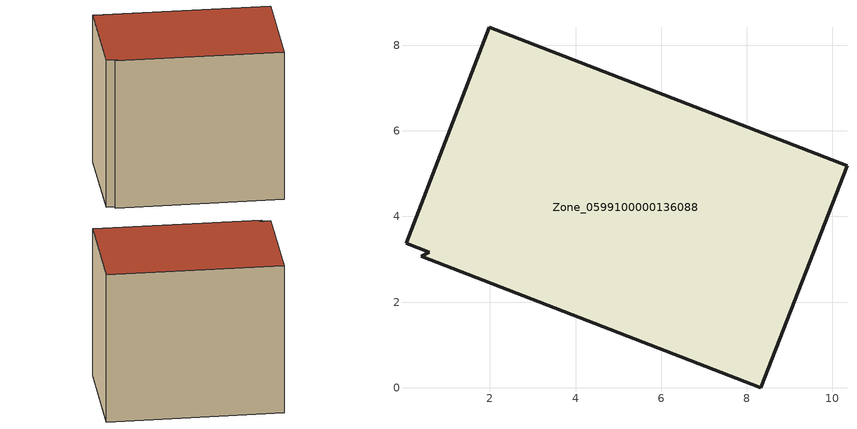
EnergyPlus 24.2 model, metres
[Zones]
Zone_0599100000136088
 floor ground (C_G): 1.99,8.42 10.34,5.19 8.32,0 0.4,3.07 0.58,3.17 0.05,3.37 z0
 wall outside (C_F): 8.32,0 10.34,5.19 1.99,8.42 0.05,3.37 0.58,3.17 0.4,3.07 8.32,0 z0:8.06
 roof outside (C_R): 10.34,5.19 1.99,8.42 0.05,3.37 0.58,3.17 0.4,3.07 8.32,0 z8.06
[BUILDING]
Pand.0599100000136088: North Axis=0; Terrain=City; Loads Convergence Tolerance Value=0.04; Temperature Convergence Tolerance Value=0.4; Solar Distribution=FullExterior; Maximum Number of Warmup Days=25; Minimum Number of Warmup Days=1
[Site:Location]
Rotterdam.The.Hague.AP_ZH_NLD Design_Conditions: Latitude=51.96; Longitude=4.45; Time Zone=1; Elevation=-4.5
[SITE:GROUNDTEMPERATURE:BUILDINGSURFACE]
18, 18, 18, 18, 18, 18, 18, 18, 18, 18, 18, 18
[MATERIAL] Thermal Absorptance=0.9; Solar Absorptance=0.7; Visible Absorptance=0.7
Name | Roughness | Thickness | Conductivity | Density | Specific Heat
G.TC.1946 | MediumSmooth | 0.15 | 1 | 540 | 1210
F.TC.1946 | Rough | 0.3 | 0.857143 | 1920 | 840
R.TC.1946 | MediumRough | 0.2 | 0.909091 | 1500 | 1000
[CONSTRUCTION]
C_G: G.TC.1946
C_F: F.TC.1946
C_R: R.TC.1946
[ZONE]
Zone_0599100000136088: Type=1; Multiplier=1; Ceiling Height=Autocalculate; Volume=Autocalculate; Floor Area=autocalculate; Part of Total Floor Area=Yes
[ZONEINFILTRATION:DESIGNFLOWRATE]
Infil_Zone_0599100000136088: Zone or ZoneList or Space or SpaceList=Zone_0599100000136088; Schedule=AlwaysOn; Design Flow Rate Calculation Method=Flow/Area; Flow Rate per Floor Area=0.003; Constant Term Coefficient=1; Temperature Term Coefficient=0; Velocity Term Coefficient=0; Velocity Squared Term Coefficient=0
[HVACTEMPLATE:ZONE:IDEALLOADSAIRSYSTEM]
Zone_0599100000136088: Maximum Heating Supply Air Temperature=50; Minimum Cooling Supply Air Temperature=13; Maximum Heating Supply Air Humidity Ratio=0.0156; Minimum Cooling Supply Air Humidity Ratio=0.0077; Heating Limit=NoLimit; Cooling Limit=NoLimit; Dehumidification Control Type=ConstantSensibleHeatRatio; Cooling Sensible Heat Ratio=0.7; Dehumidification Setpoint=60; Humidification Control Type=None; Humidification Setpoint=30; Outdoor Air Method=None; Outdoor Air Flow Rate per Person=0.00944; Outdoor Air Flow Rate per Zone Floor Area=0; Outdoor Air Flow Rate per Zone=0; Demand Controlled Ventilation Type=None; Outdoor Air Economizer Type=NoEconomizer; Heat Recovery Type=None; Sensible Heat Recovery Effectiveness=0.7; Latent Heat Recovery Effectiveness=0.65
[ZONECONTROL:THERMOSTAT]
ThermostatControl_Zone_0599100000136088: Zone or ZoneList=Zone_0599100000136088; Control Type Schedule=DualSetpointControlType; Control 1=Thermostat_Zone_0599100000136088; Temperature Difference Between Cutout And Setpoint=0
[THERMOSTATSETPOINT:DUALSETPOINT]
Thermostat_Zone_0599100000136088: Heating Setpoint Temperature Schedule=HeatingSetpoint_Zone_0599100000136088; Cooling Setpoint Temperature Schedule=CoolingSetpoint_Zone_0599100000136088
[SCHEDULE:COMPACT]
HeatingSetpoint_Zone_0599100000136088: Through: 12/31, For: AllDays, Until: 24:00, 21
CoolingSetpoint_Zone_0599100000136088: Through: 12/31, For: AllDays, Until: 24:00, 24
DualSetpointControlType: Through: 12/31, For: AllDays, Until: 24:00, 4
AlwaysOn: Through: 12/31, For: AllDays, Until: 24:00, 1
